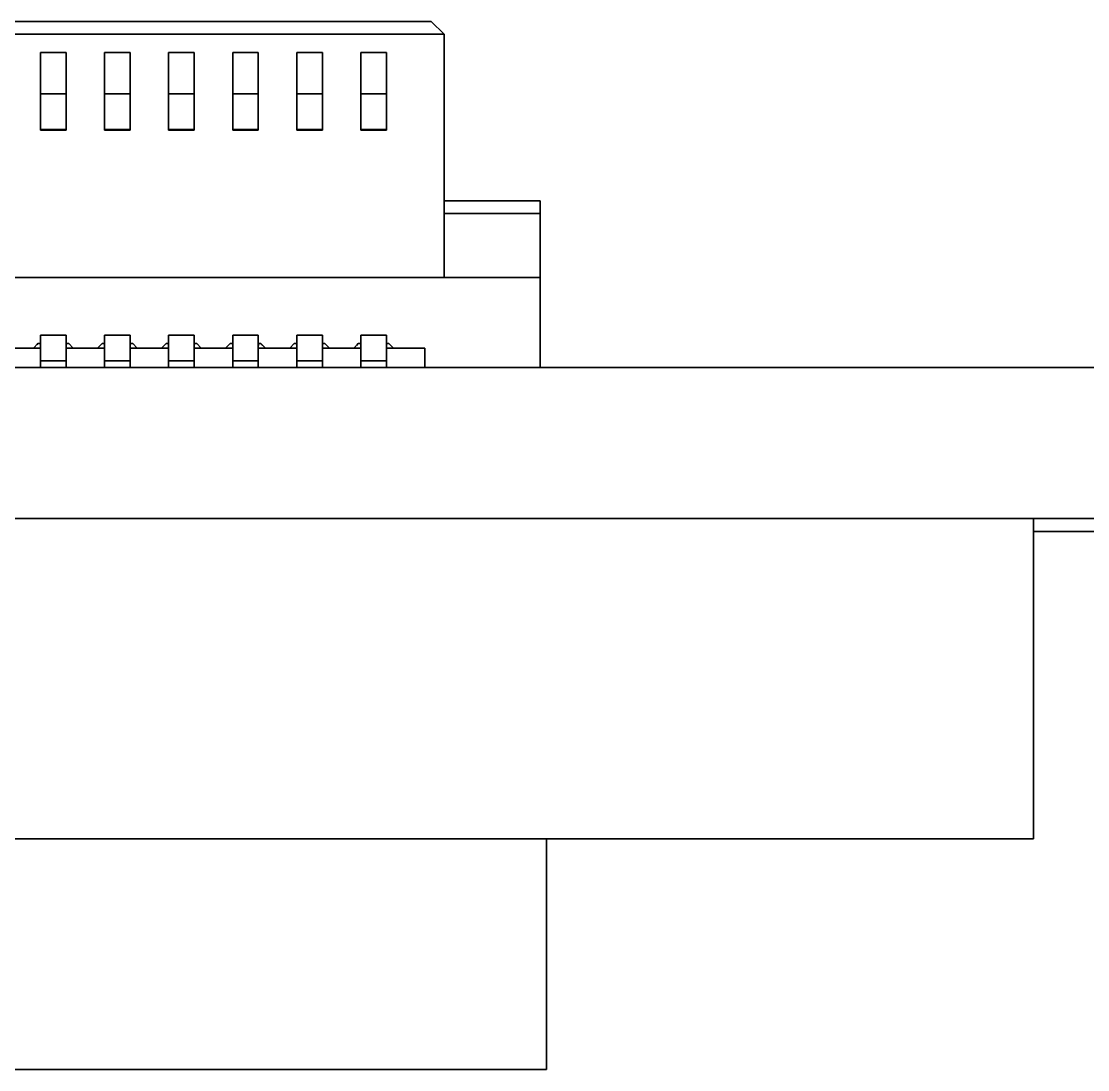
# Model space of a CAD drawing. Extents: x 415 to 970, y 249 to 591.
# Drawn here: x 604.75 to 613.07, y 332.72 to 340.9 of the extents above; entities that cross this region are included whole.
import ezdxf

# ---------------------------------------------------------------- set-up
doc = ezdxf.new("R2010")
doc.units = 0

msp = doc.modelspace()

# ---------------------------------------------------------------- linework, layer by layer
at = {"color": 7, "lineweight": 35, "ltscale": 0.235001}
msp.add_line((607.9489, 340.9046), (598.5488, 340.9046), dxfattribs=at)
msp.add_line((607.9489, 340.9046), (598.5488, 340.9046), dxfattribs=at)
at = {"color": 7, "lineweight": 35, "ltscale": 0.003535}
msp.add_line((607.9489, 340.9046), (608.0488, 340.8046), dxfattribs=at)
msp.add_line((607.9489, 340.9046), (608.0488, 340.8046), dxfattribs=at)
at = {"color": 7, "lineweight": 35, "ltscale": 0.239999}
msp.add_line((598.4489, 340.8046), (608.0488, 340.8046), dxfattribs=at)
msp.add_line((598.4489, 340.8046), (608.0488, 340.8046), dxfattribs=at)
at = {"color": 7, "lineweight": 35, "ltscale": 0.0475}
msp.add_line((608.0488, 340.8046), (608.0488, 338.9046), dxfattribs=at)
msp.add_line((608.0488, 340.8046), (608.0488, 338.9046), dxfattribs=at)
at = {"color": 7, "lineweight": 35, "ltscale": 0.008055}
for p, q in [((604.8989, 340.3395), (604.8989, 340.6617)), ((604.8989, 340.3395), (604.8989, 340.6617)), ((605.0988, 340.3395), (605.0988, 340.6617)), ((605.0988, 340.3395), (605.0988, 340.6617)), ((605.3989, 340.3395), (605.3989, 340.6617)), ((605.3989, 340.3395), (605.3989, 340.6617)), ((605.5988, 340.3395), (605.5988, 340.6617)), ((605.5988, 340.3395), (605.5988, 340.6617)), ((605.8989, 340.3395), (605.8989, 340.6617)), ((605.8989, 340.3395), (605.8989, 340.6617)), ((606.0988, 340.3395), (606.0988, 340.6617)), ((606.0988, 340.3395), (606.0988, 340.6617)), ((606.3989, 340.3395), (606.3989, 340.6617)), ((606.3989, 340.3395), (606.3989, 340.6617)), ((606.5988, 340.3395), (606.5988, 340.6617)), ((606.5988, 340.3395), (606.5988, 340.6617)), ((606.8989, 340.3395), (606.8989, 340.6617)), ((606.8989, 340.3395), (606.8989, 340.6617)), ((607.0988, 340.3395), (607.0988, 340.6617)), ((607.0988, 340.3395), (607.0988, 340.6617)), ((607.3989, 340.3395), (607.3989, 340.6617)), ((607.3989, 340.3395), (607.3989, 340.6617)), ((607.5988, 340.3395), (607.5988, 340.6617)), ((607.5988, 340.3395), (607.5988, 340.6617))]:
    msp.add_line(p, q, dxfattribs=at)
at = {"color": 7, "lineweight": 35, "ltscale": 0.004999}
for p, q in [((605.0988, 340.6617), (604.8989, 340.6617)), ((605.0988, 340.6617), (604.8989, 340.6617)), ((605.5988, 340.6617), (605.3989, 340.6617)), ((605.5988, 340.6617), (605.3989, 340.6617)), ((606.0988, 340.6617), (605.8989, 340.6617)), ((606.0988, 340.6617), (605.8989, 340.6617)), ((606.5988, 340.6617), (606.3989, 340.6617)), ((606.5988, 340.6617), (606.3989, 340.6617)), ((607.0988, 340.6617), (606.8989, 340.6617)), ((607.0988, 340.6617), (606.8989, 340.6617)), ((607.5988, 340.6617), (607.3989, 340.6617)), ((607.5988, 340.6617), (607.3989, 340.6617)), ((604.8989, 340.3395), (605.0988, 340.3395)), ((604.8989, 340.3395), (605.0988, 340.3395)), ((605.3989, 340.3395), (605.5988, 340.3395)), ((605.3989, 340.3395), (605.5988, 340.3395)), ((605.8989, 340.3395), (606.0988, 340.3395)), ((605.8989, 340.3395), (606.0988, 340.3395)), ((606.3989, 340.3395), (606.5988, 340.3395)), ((606.3989, 340.3395), (606.5988, 340.3395)), ((606.8989, 340.3395), (607.0988, 340.3395)), ((606.8989, 340.3395), (607.0988, 340.3395)), ((607.3989, 340.3395), (607.5988, 340.3395)), ((607.3989, 340.3395), (607.5988, 340.3395)), ((605.0988, 340.0601), (604.8989, 340.0601)), ((604.8989, 340.0601), (605.0988, 340.0601)), ((604.8989, 340.06), (605.0988, 340.06)), ((604.8989, 340.0546), (605.0988, 340.0546)), ((604.8989, 340.0546), (605.0988, 340.0546)), ((605.5988, 340.0601), (605.3989, 340.0601)), ((605.3989, 340.0601), (605.5988, 340.0601)), ((605.3989, 340.06), (605.5988, 340.06)), ((605.3989, 340.0546), (605.5988, 340.0546)), ((605.3989, 340.0546), (605.5988, 340.0546)), ((606.0988, 340.0601), (605.8989, 340.0601)), ((605.8989, 340.0601), (606.0988, 340.0601)), ((605.8989, 340.06), (606.0988, 340.06)), ((605.8989, 340.0546), (606.0988, 340.0546)), ((605.8989, 340.0546), (606.0988, 340.0546)), ((606.5988, 340.0601), (606.3989, 340.0601)), ((606.3989, 340.0601), (606.5988, 340.0601)), ((606.3989, 340.06), (606.5988, 340.06)), ((606.3989, 340.0546), (606.5988, 340.0546)), ((606.3989, 340.0546), (606.5988, 340.0546)), ((607.0988, 340.0601), (606.8989, 340.0601)), ((606.8989, 340.0601), (607.0988, 340.0601)), ((606.8989, 340.06), (607.0988, 340.06)), ((606.8989, 340.0546), (607.0988, 340.0546)), ((606.8989, 340.0546), (607.0988, 340.0546)), ((607.5988, 340.0601), (607.3989, 340.0601)), ((607.3989, 340.0601), (607.5988, 340.0601)), ((607.3989, 340.06), (607.5988, 340.06)), ((607.3989, 340.0546), (607.5988, 340.0546)), ((607.3989, 340.0546), (607.5988, 340.0546)), ((604.8989, 338.4546), (605.0988, 338.4546)), ((604.8989, 338.4546), (605.0988, 338.4546)), ((605.3989, 338.4546), (605.5988, 338.4546)), ((605.3989, 338.4546), (605.5988, 338.4546)), ((605.8989, 338.4546), (606.0988, 338.4546)), ((605.8989, 338.4546), (606.0988, 338.4546)), ((606.3989, 338.4546), (606.5988, 338.4546)), ((606.3989, 338.4546), (606.5988, 338.4546)), ((606.8989, 338.4546), (607.0988, 338.4546)), ((606.8989, 338.4546), (607.0988, 338.4546)), ((607.3989, 338.4546), (607.5988, 338.4546)), ((607.3989, 338.4546), (607.5988, 338.4546)), ((604.8989, 338.2546), (605.0988, 338.2546)), ((604.8989, 338.2546), (605.0988, 338.2546)), ((605.3989, 338.2546), (605.5988, 338.2546)), ((605.3989, 338.2546), (605.5988, 338.2546)), ((605.8989, 338.2546), (606.0988, 338.2546)), ((605.8989, 338.2546), (606.0988, 338.2546)), ((606.3989, 338.2546), (606.5988, 338.2546)), ((606.3989, 338.2546), (606.5988, 338.2546)), ((606.8989, 338.2546), (607.0988, 338.2546)), ((606.8989, 338.2546), (607.0988, 338.2546)), ((607.3989, 338.2546), (607.5988, 338.2546)), ((607.3989, 338.2546), (607.5988, 338.2546)), ((604.8989, 338.2046), (605.0988, 338.2046)), ((604.8989, 338.2046), (605.0988, 338.2046)), ((604.8989, 338.2046), (605.0988, 338.2046)), ((605.0988, 338.2046), (604.8989, 338.2046)), ((605.0988, 338.2046), (604.8989, 338.2046)), ((605.3989, 338.2046), (605.5988, 338.2046)), ((605.3989, 338.2046), (605.5988, 338.2046)), ((605.3989, 338.2046), (605.5988, 338.2046)), ((605.5988, 338.2046), (605.3989, 338.2046)), ((605.5988, 338.2046), (605.3989, 338.2046)), ((606.0988, 338.2046), (605.8989, 338.2046)), ((606.0988, 338.2046), (605.8989, 338.2046)), ((605.8989, 338.2046), (606.0988, 338.2046)), ((605.8989, 338.2046), (606.0988, 338.2046)), ((605.8989, 338.2046), (606.0988, 338.2046)), ((606.5988, 338.2046), (606.3989, 338.2046)), ((606.5988, 338.2046), (606.3989, 338.2046)), ((606.3989, 338.2046), (606.5988, 338.2046)), ((606.3989, 338.2046), (606.5988, 338.2046)), ((606.3989, 338.2046), (606.5988, 338.2046)), ((607.0988, 338.2046), (606.8989, 338.2046)), ((607.0988, 338.2046), (606.8989, 338.2046)), ((606.8989, 338.2046), (607.0988, 338.2046)), ((606.8989, 338.2046), (607.0988, 338.2046)), ((606.8989, 338.2046), (607.0988, 338.2046)), ((607.5988, 338.2046), (607.3989, 338.2046)), ((607.5988, 338.2046), (607.3989, 338.2046)), ((607.3989, 338.2046), (607.5988, 338.2046)), ((607.3989, 338.2046), (607.5988, 338.2046)), ((607.3989, 338.2046), (607.5988, 338.2046))]:
    msp.add_line(p, q, dxfattribs=at)
at = {"color": 7, "lineweight": 35, "ltscale": 0.015179}
for p, q in [((604.8989, 340.0546), (604.8989, 340.6617)), ((605.3989, 340.0546), (605.3989, 340.6617)), ((605.8989, 340.0546), (605.8989, 340.6617)), ((606.3989, 340.0546), (606.3989, 340.6617)), ((606.8989, 340.0546), (606.8989, 340.6617)), ((607.3989, 340.0546), (607.3989, 340.6617))]:
    msp.add_line(p, q, dxfattribs=at)
at = {"color": 7, "lineweight": 35, "ltscale": 0.006986}
for p, q in [((604.8989, 340.3395), (604.8989, 340.0601)), ((605.0988, 340.0601), (605.0988, 340.3395)), ((605.3989, 340.3395), (605.3989, 340.0601)), ((605.5988, 340.0601), (605.5988, 340.3395)), ((605.8989, 340.3395), (605.8989, 340.0601)), ((606.0988, 340.0601), (606.0988, 340.3395)), ((606.3989, 340.3395), (606.3989, 340.0601)), ((606.5988, 340.0601), (606.5988, 340.3395)), ((606.8989, 340.3395), (606.8989, 340.0601)), ((607.0988, 340.0601), (607.0988, 340.3395)), ((607.3989, 340.3395), (607.3989, 340.0601)), ((607.5988, 340.0601), (607.5988, 340.3395))]:
    msp.add_line(p, q, dxfattribs=at)
at = {"color": 7, "lineweight": 35, "ltscale": 0.002122}
for p, q in [((604.8989, 340.2546), (604.8989, 340.3395)), ((605.0988, 340.2546), (605.0988, 340.3395)), ((605.3989, 340.2546), (605.3989, 340.3395)), ((605.5988, 340.2546), (605.5988, 340.3395)), ((605.8989, 340.2546), (605.8989, 340.3395)), ((606.0988, 340.2546), (606.0988, 340.3395)), ((606.3989, 340.2546), (606.3989, 340.3395)), ((606.5988, 340.2546), (606.5988, 340.3395)), ((606.8989, 340.2546), (606.8989, 340.3395)), ((607.0988, 340.2546), (607.0988, 340.3395)), ((607.3989, 340.2546), (607.3989, 340.3395)), ((607.5988, 340.2546), (607.5988, 340.3395))]:
    msp.add_line(p, q, dxfattribs=at)
at = {"color": 7, "lineweight": 35, "ltscale": 0.004864}
for p, q in [((604.8989, 340.0601), (604.8989, 340.2546)), ((605.0988, 340.0601), (605.0988, 340.2546)), ((605.3989, 340.0601), (605.3989, 340.2546)), ((605.5988, 340.0601), (605.5988, 340.2546)), ((605.8989, 340.0601), (605.8989, 340.2546)), ((606.0988, 340.0601), (606.0988, 340.2546)), ((606.3989, 340.0601), (606.3989, 340.2546)), ((606.5988, 340.0601), (606.5988, 340.2546)), ((606.8989, 340.0601), (606.8989, 340.2546)), ((607.0988, 340.0601), (607.0988, 340.2546)), ((607.3989, 340.0601), (607.3989, 340.2546)), ((607.5988, 340.0601), (607.5988, 340.2546))]:
    msp.add_line(p, q, dxfattribs=at)
at = {"color": 7, "lineweight": 35, "ltscale": 0.000137329}
for p, q in [((604.8989, 340.0546), (604.8989, 340.0601)), ((605.0988, 340.0546), (605.0988, 340.0601)), ((605.3989, 340.0546), (605.3989, 340.0601)), ((605.5988, 340.0546), (605.5988, 340.0601)), ((605.8989, 340.0546), (605.8989, 340.0601)), ((606.0988, 340.0546), (606.0988, 340.0601)), ((606.3989, 340.0546), (606.3989, 340.0601)), ((606.5988, 340.0546), (606.5988, 340.0601)), ((606.8989, 340.0546), (606.8989, 340.0601)), ((607.0988, 340.0546), (607.0988, 340.0601)), ((607.3989, 340.0546), (607.3989, 340.0601)), ((607.5988, 340.0546), (607.5988, 340.0601))]:
    msp.add_line(p, q, dxfattribs=at)
at = {"color": 7, "lineweight": 35, "ltscale": 0.000136566}
for p, q in [((604.8989, 340.0546), (604.8989, 340.06)), ((605.0988, 340.0546), (605.0988, 340.06)), ((605.3989, 340.0546), (605.3989, 340.06)), ((605.5988, 340.0546), (605.5988, 340.06)), ((605.8989, 340.0546), (605.8989, 340.06)), ((606.0988, 340.0546), (606.0988, 340.06)), ((606.3989, 340.0546), (606.3989, 340.06)), ((606.5988, 340.0546), (606.5988, 340.06)), ((606.8989, 340.0546), (606.8989, 340.06)), ((607.0988, 340.0546), (607.0988, 340.06)), ((607.3989, 340.0546), (607.3989, 340.06)), ((607.5988, 340.0546), (607.5988, 340.06))]:
    msp.add_line(p, q, dxfattribs=at)
at = {"color": 7, "lineweight": 35, "ltscale": 0.01875}
for p, q in [((608.7988, 339.5046), (608.0488, 339.5046)), ((608.7988, 339.5046), (608.0488, 339.5046)), ((608.7988, 339.4046), (608.0488, 339.4046)), ((608.7988, 339.4046), (608.0488, 339.4046))]:
    msp.add_line(p, q, dxfattribs=at)
at = {"color": 7, "lineweight": 35, "ltscale": 0.0025}
for p, q in [((608.7988, 339.5046), (608.7988, 339.4046)), ((608.7988, 339.5046), (608.7988, 339.4046)), ((604.8989, 338.2546), (604.8989, 338.3546)), ((605.3989, 338.2546), (605.3989, 338.3546)), ((605.8989, 338.2546), (605.8989, 338.3546)), ((606.3989, 338.2546), (606.3989, 338.3546)), ((606.8989, 338.2546), (606.8989, 338.3546))]:
    msp.add_line(p, q, dxfattribs=at)
at = {"color": 7, "lineweight": 35, "ltscale": 0.0125}
for p, q in [((608.7988, 339.4046), (608.7988, 338.9046)), ((608.7988, 339.4046), (608.7988, 338.9046)), ((608.7988, 338.2046), (608.2988, 338.2046))]:
    msp.add_line(p, q, dxfattribs=at)
at = {"color": 7, "lineweight": 35, "ltscale": 0.253375}
msp.add_line((608.7988, 338.9046), (598.6638, 338.9046), dxfattribs=at)
msp.add_line((608.7988, 338.9046), (598.6638, 338.9046), dxfattribs=at)
at = {"color": 7, "lineweight": 35, "ltscale": 0.0175}
msp.add_line((608.7988, 338.2046), (608.7988, 338.9046), dxfattribs=at)
msp.add_line((608.7988, 338.2046), (608.7988, 338.9046), dxfattribs=at)
at = {"color": 7, "lineweight": 35, "ltscale": 0.001238}
for p, q in [((604.8788, 338.3896), (604.8438, 338.3546)), ((604.8788, 338.3896), (604.8438, 338.3546)), ((604.8788, 338.3896), (604.8438, 338.3546)), ((605.1539, 338.3546), (605.1188, 338.3896)), ((605.1539, 338.3546), (605.1188, 338.3896)), ((605.1539, 338.3546), (605.1188, 338.3896)), ((605.3788, 338.3896), (605.3438, 338.3546)), ((605.3788, 338.3896), (605.3438, 338.3546)), ((605.3788, 338.3896), (605.3438, 338.3546)), ((605.6539, 338.3546), (605.6188, 338.3896)), ((605.6539, 338.3546), (605.6188, 338.3896)), ((605.6539, 338.3546), (605.6188, 338.3896)), ((605.8788, 338.3896), (605.8438, 338.3546)), ((605.8788, 338.3896), (605.8438, 338.3546)), ((605.8788, 338.3896), (605.8438, 338.3546)), ((606.1539, 338.3546), (606.1188, 338.3896)), ((606.1539, 338.3546), (606.1188, 338.3896)), ((606.1539, 338.3546), (606.1188, 338.3896)), ((606.3788, 338.3896), (606.3438, 338.3546)), ((606.3788, 338.3896), (606.3438, 338.3546)), ((606.3788, 338.3896), (606.3438, 338.3546)), ((606.6188, 338.3896), (606.6539, 338.3546)), ((606.6539, 338.3546), (606.6188, 338.3896)), ((606.6539, 338.3546), (606.6188, 338.3896)), ((606.8788, 338.3896), (606.8438, 338.3546)), ((606.8788, 338.3896), (606.8438, 338.3546)), ((606.8788, 338.3896), (606.8438, 338.3546)), ((607.1188, 338.3896), (607.1539, 338.3546)), ((607.1539, 338.3546), (607.1188, 338.3896)), ((607.1539, 338.3546), (607.1188, 338.3896)), ((607.3788, 338.3896), (607.3438, 338.3546)), ((607.3788, 338.3896), (607.3438, 338.3546)), ((607.3788, 338.3896), (607.3438, 338.3546)), ((607.6188, 338.3896), (607.6539, 338.3546)), ((607.6539, 338.3546), (607.6188, 338.3896)), ((607.6539, 338.3546), (607.6188, 338.3896))]:
    msp.add_line(p, q, dxfattribs=at)
at = {"color": 7, "lineweight": 35, "ltscale": 0.00036307}
for p, q in [((604.8686, 338.3793), (604.8788, 338.3896)), ((605.3686, 338.3793), (605.3788, 338.3896)), ((605.8686, 338.3793), (605.8788, 338.3896)), ((606.3686, 338.3793), (606.3788, 338.3896)), ((606.8686, 338.3793), (606.8788, 338.3896))]:
    msp.add_line(p, q, dxfattribs=at)
at = {"color": 7, "lineweight": 35, "ltscale": 0.000500488}
for p, q in [((604.8989, 338.3896), (604.8788, 338.3896)), ((604.8989, 338.3896), (604.8788, 338.3896)), ((604.8989, 338.3896), (604.8788, 338.3896)), ((605.1188, 338.3896), (605.0988, 338.3896)), ((605.1188, 338.3896), (605.0988, 338.3896)), ((605.1188, 338.3896), (605.0988, 338.3896)), ((605.3989, 338.3896), (605.3788, 338.3896)), ((605.3989, 338.3896), (605.3788, 338.3896)), ((605.3989, 338.3896), (605.3788, 338.3896)), ((605.6188, 338.3896), (605.5988, 338.3896)), ((605.6188, 338.3896), (605.5988, 338.3896)), ((605.6188, 338.3896), (605.5988, 338.3896)), ((605.8989, 338.3896), (605.8788, 338.3896)), ((605.8989, 338.3896), (605.8788, 338.3896)), ((605.8989, 338.3896), (605.8788, 338.3896)), ((606.1188, 338.3896), (606.0988, 338.3896)), ((606.1188, 338.3896), (606.0988, 338.3896)), ((606.1188, 338.3896), (606.0988, 338.3896)), ((606.3989, 338.3896), (606.3788, 338.3896)), ((606.3989, 338.3896), (606.3788, 338.3896)), ((606.3989, 338.3896), (606.3788, 338.3896)), ((606.6188, 338.3896), (606.5988, 338.3896)), ((606.6188, 338.3896), (606.5988, 338.3896)), ((606.6188, 338.3896), (606.5988, 338.3896)), ((606.8989, 338.3896), (606.8788, 338.3896)), ((606.8989, 338.3896), (606.8788, 338.3896)), ((606.8989, 338.3896), (606.8788, 338.3896)), ((607.1188, 338.3896), (607.0988, 338.3896)), ((607.1188, 338.3896), (607.0988, 338.3896)), ((607.1188, 338.3896), (607.0988, 338.3896)), ((607.3989, 338.3896), (607.3788, 338.3896)), ((607.3989, 338.3896), (607.3788, 338.3896)), ((607.3989, 338.3896), (607.3788, 338.3896)), ((607.6188, 338.3896), (607.5988, 338.3896)), ((607.6188, 338.3896), (607.5988, 338.3896)), ((607.6188, 338.3896), (607.5988, 338.3896))]:
    msp.add_line(p, q, dxfattribs=at)
at = {"color": 7, "lineweight": 35, "ltscale": 0.005}
for p, q in [((604.8989, 338.2546), (604.8989, 338.4546)), ((604.8989, 338.2546), (604.8989, 338.4546)), ((605.0988, 338.2546), (605.0988, 338.4546)), ((605.0988, 338.2546), (605.0988, 338.4546)), ((605.3989, 338.2546), (605.3989, 338.4546)), ((605.3989, 338.2546), (605.3989, 338.4546)), ((605.5988, 338.2546), (605.5988, 338.4546)), ((605.5988, 338.2546), (605.5988, 338.4546)), ((605.8989, 338.2546), (605.8989, 338.4546)), ((605.8989, 338.2546), (605.8989, 338.4546)), ((606.0988, 338.2546), (606.0988, 338.4546)), ((606.0988, 338.2546), (606.0988, 338.4546)), ((606.3989, 338.2546), (606.3989, 338.4546)), ((606.3989, 338.2546), (606.3989, 338.4546)), ((606.5988, 338.2546), (606.5988, 338.4546)), ((606.5988, 338.2546), (606.5988, 338.4546)), ((606.8989, 338.2546), (606.8989, 338.4546)), ((606.8989, 338.2546), (606.8989, 338.4546)), ((607.0988, 338.2546), (607.0988, 338.4546)), ((607.0988, 338.2546), (607.0988, 338.4546)), ((607.3989, 338.2546), (607.3989, 338.4546)), ((607.3989, 338.2546), (607.3989, 338.4546)), ((607.5988, 338.2546), (607.5988, 338.4546)), ((607.5988, 338.2546), (607.5988, 338.4546))]:
    msp.add_line(p, q, dxfattribs=at)
at = {"color": 7, "lineweight": 35, "ltscale": 0.001625}
for p, q in [((604.8989, 338.3896), (604.8989, 338.4546)), ((605.3989, 338.3896), (605.3989, 338.4546)), ((605.8989, 338.3896), (605.8989, 338.4546)), ((606.3989, 338.3896), (606.3989, 338.4546)), ((606.8989, 338.3896), (606.8989, 338.4546)), ((607.3989, 338.3896), (607.3989, 338.4546))]:
    msp.add_line(p, q, dxfattribs=at)
at = {"color": 7, "lineweight": 35, "ltscale": 0.000875092}
for p, q in [((604.8989, 338.3546), (604.8989, 338.3896)), ((605.3989, 338.3546), (605.3989, 338.3896)), ((605.8989, 338.3546), (605.8989, 338.3896)), ((606.3989, 338.3546), (606.3989, 338.3896)), ((606.8989, 338.3546), (606.8989, 338.3896)), ((607.3989, 338.3546), (607.3989, 338.3896))]:
    msp.add_line(p, q, dxfattribs=at)
at = {"color": 7, "lineweight": 35, "ltscale": 0.000875177}
for p, q in [((606.5988, 338.3546), (606.5993, 338.3896)), ((607.0988, 338.3546), (607.0993, 338.3896)), ((607.5988, 338.3546), (607.5993, 338.3896))]:
    msp.add_line(p, q, dxfattribs=at)
at = {"color": 7, "lineweight": 35, "ltscale": 0.001272}
for p, q in [((606.6539, 338.3546), (606.6169, 338.3896)), ((607.1539, 338.3546), (607.1169, 338.3896)), ((607.6539, 338.3546), (607.6169, 338.3896))]:
    msp.add_line(p, q, dxfattribs=at)
at = {"color": 7, "lineweight": 35, "ltscale": 0.000490387}
msp.add_line((607.365, 338.3757), (607.3788, 338.3896), dxfattribs=at)
at = {"color": 7, "lineweight": 35, "ltscale": 0.004749}
for p, q in [((604.8438, 338.3546), (604.6539, 338.3546)), ((604.6539, 338.3546), (604.8438, 338.3546)), ((604.6539, 338.3546), (604.8438, 338.3546)), ((605.3438, 338.3546), (605.1539, 338.3546)), ((605.1539, 338.3546), (605.3438, 338.3546)), ((605.1539, 338.3546), (605.3438, 338.3546)), ((605.8438, 338.3546), (605.6539, 338.3546)), ((605.6539, 338.3546), (605.8438, 338.3546)), ((605.6539, 338.3546), (605.8438, 338.3546)), ((606.3438, 338.3546), (606.1539, 338.3546)), ((606.1539, 338.3546), (606.3438, 338.3546)), ((606.1539, 338.3546), (606.3438, 338.3546)), ((606.8438, 338.3546), (606.6539, 338.3546)), ((606.6539, 338.3546), (606.8438, 338.3546)), ((606.6539, 338.3546), (606.8438, 338.3546)), ((607.3438, 338.3546), (607.1539, 338.3546)), ((607.1539, 338.3546), (607.3438, 338.3546)), ((607.1539, 338.3546), (607.3438, 338.3546))]:
    msp.add_line(p, q, dxfattribs=at)
at = {"color": 7, "lineweight": 35, "ltscale": 0.001376}
for p, q in [((604.8989, 338.3546), (604.8438, 338.3546)), ((604.8438, 338.3546), (604.8989, 338.3546)), ((604.8438, 338.3546), (604.8989, 338.3546)), ((605.1539, 338.3546), (605.0988, 338.3546)), ((605.0988, 338.3546), (605.1539, 338.3546)), ((605.0988, 338.3546), (605.1539, 338.3546)), ((605.3989, 338.3546), (605.3438, 338.3546)), ((605.3438, 338.3546), (605.3989, 338.3546)), ((605.3438, 338.3546), (605.3989, 338.3546)), ((605.6539, 338.3546), (605.5988, 338.3546)), ((605.5988, 338.3546), (605.6539, 338.3546)), ((605.5988, 338.3546), (605.6539, 338.3546)), ((605.8438, 338.3546), (605.8989, 338.3546)), ((605.8438, 338.3546), (605.8989, 338.3546)), ((605.8989, 338.3546), (605.8438, 338.3546)), ((606.0988, 338.3546), (606.1539, 338.3546)), ((606.0988, 338.3546), (606.1539, 338.3546)), ((606.1539, 338.3546), (606.0988, 338.3546)), ((606.3438, 338.3546), (606.3989, 338.3546)), ((606.3989, 338.3546), (606.3438, 338.3546)), ((606.3438, 338.3546), (606.3989, 338.3546)), ((606.5988, 338.3546), (606.6539, 338.3546)), ((606.6539, 338.3546), (606.5988, 338.3546)), ((606.5988, 338.3546), (606.6539, 338.3546)), ((606.8438, 338.3546), (606.8989, 338.3546)), ((606.8989, 338.3546), (606.8438, 338.3546)), ((606.8438, 338.3546), (606.8989, 338.3546)), ((607.0988, 338.3546), (607.1539, 338.3546)), ((607.1539, 338.3546), (607.0988, 338.3546)), ((607.0988, 338.3546), (607.1539, 338.3546)), ((607.3438, 338.3546), (607.3989, 338.3546)), ((607.3989, 338.3546), (607.3438, 338.3546)), ((607.3438, 338.3546), (607.3989, 338.3546)), ((607.5988, 338.3546), (607.6539, 338.3546)), ((607.6539, 338.3546), (607.5988, 338.3546)), ((607.5988, 338.3546), (607.6539, 338.3546))]:
    msp.add_line(p, q, dxfattribs=at)
at = {"color": 7, "lineweight": 35, "ltscale": 0.000712585}
for p, q in [((604.8989, 338.3546), (604.8989, 338.3261)), ((604.8989, 338.3261), (604.8989, 338.3546)), ((605.3989, 338.3546), (605.3989, 338.3261)), ((605.3989, 338.3261), (605.3989, 338.3546)), ((605.8989, 338.3261), (605.8989, 338.3546)), ((605.8989, 338.3546), (605.8989, 338.3261)), ((606.3989, 338.3261), (606.3989, 338.3546)), ((606.3989, 338.3546), (606.3989, 338.3261)), ((606.8989, 338.3261), (606.8989, 338.3546)), ((606.8989, 338.3546), (606.8989, 338.3261)), ((607.3989, 338.3261), (607.3989, 338.3546)), ((607.3989, 338.3546), (607.3989, 338.3261))]:
    msp.add_line(p, q, dxfattribs=at)
at = {"color": 7, "lineweight": 35, "ltscale": 0.003037}
for p, q in [((604.8989, 338.2046), (604.8989, 338.3261)), ((604.8989, 338.2046), (604.8989, 338.3261)), ((605.3989, 338.2046), (605.3989, 338.3261)), ((605.3989, 338.2046), (605.3989, 338.3261)), ((605.8989, 338.2046), (605.8989, 338.3261)), ((605.8989, 338.2046), (605.8989, 338.3261)), ((606.3989, 338.2046), (606.3989, 338.3261)), ((606.3989, 338.2046), (606.3989, 338.3261)), ((606.8989, 338.2046), (606.8989, 338.3261)), ((606.8989, 338.2046), (606.8989, 338.3261)), ((607.3989, 338.2046), (607.3989, 338.3261)), ((607.3989, 338.2046), (607.3989, 338.3261))]:
    msp.add_line(p, q, dxfattribs=at)
at = {"color": 7, "lineweight": 35, "ltscale": 0.002503}
msp.add_line((607.3989, 338.2546), (607.3989, 338.3547), dxfattribs=at)
at = {"color": 7, "lineweight": 35, "ltscale": 0.006125}
for p, q in [((607.8989, 338.3546), (607.6539, 338.3546)), ((607.6539, 338.3546), (607.8989, 338.3546)), ((607.6539, 338.3546), (607.8989, 338.3546))]:
    msp.add_line(p, q, dxfattribs=at)
at = {"color": 7, "lineweight": 35, "ltscale": 0.002501}
for p, q in [((607.7988, 338.3546), (607.8989, 338.3546)), ((607.8989, 338.3546), (607.7988, 338.3546))]:
    msp.add_line(p, q, dxfattribs=at)
at = {"color": 7, "lineweight": 35, "ltscale": 0.00375}
for p, q in [((607.8989, 338.2046), (607.8989, 338.3546)), ((607.8989, 338.3546), (607.8989, 338.2046)), ((607.8989, 338.3546), (607.8989, 338.2046)), ((607.8989, 338.3546), (607.8989, 338.2046)), ((607.8989, 338.2046), (607.8989, 338.3546))]:
    msp.add_line(p, q, dxfattribs=at)
at = {"color": 7, "lineweight": 35, "ltscale": 0.00125}
for p, q in [((604.8989, 338.2046), (604.8989, 338.2546)), ((604.8989, 338.2546), (604.8989, 338.2046)), ((604.8989, 338.2546), (604.8989, 338.2046)), ((605.0988, 338.2046), (605.0988, 338.2546)), ((605.0988, 338.2046), (605.0988, 338.2546)), ((605.3989, 338.2046), (605.3989, 338.2546)), ((605.3989, 338.2546), (605.3989, 338.2046)), ((605.3989, 338.2546), (605.3989, 338.2046)), ((605.5988, 338.2046), (605.5988, 338.2546)), ((605.5988, 338.2046), (605.5988, 338.2546)), ((605.8989, 338.2546), (605.8989, 338.2046)), ((605.8989, 338.2546), (605.8989, 338.2046)), ((605.8989, 338.2046), (605.8989, 338.2546)), ((606.0988, 338.2046), (606.0988, 338.2546)), ((606.0988, 338.2046), (606.0988, 338.2546)), ((606.3989, 338.2546), (606.3989, 338.2046)), ((606.3989, 338.2546), (606.3989, 338.2046)), ((606.3989, 338.2046), (606.3989, 338.2546)), ((606.5988, 338.2046), (606.5988, 338.2546)), ((606.5988, 338.2046), (606.5988, 338.2546)), ((606.8989, 338.2546), (606.8989, 338.2046)), ((606.8989, 338.2546), (606.8989, 338.2046)), ((606.8989, 338.2046), (606.8989, 338.2546)), ((607.0988, 338.2046), (607.0988, 338.2546)), ((607.0988, 338.2046), (607.0988, 338.2546)), ((607.3989, 338.2546), (607.3989, 338.2046)), ((607.3989, 338.2546), (607.3989, 338.2046)), ((607.3989, 338.2046), (607.3989, 338.2546)), ((607.5988, 338.2046), (607.5988, 338.2546)), ((607.5988, 338.2046), (607.5988, 338.2546))]:
    msp.add_line(p, q, dxfattribs=at)
at = {"color": 7, "lineweight": 35}
for p, q in [((617.7488, 338.2041), (588.7488, 338.2041)), ((617.7488, 337.0241), (588.7488, 337.0241))]:
    msp.add_line(p, q, dxfattribs=at)
at = {"color": 7, "lineweight": 35, "ltscale": 0.009999}
msp.add_line((607.8989, 338.2046), (608.2988, 338.2046), dxfattribs=at)
at = {"color": 7, "lineweight": 35, "ltscale": 0.022499}
for p, q in [((608.7988, 338.2046), (607.8989, 338.2046)), ((608.7988, 338.2046), (607.8989, 338.2046)), ((608.7988, 338.2046), (607.8989, 338.2046)), ((607.8989, 338.2046), (608.7988, 338.2046))]:
    msp.add_line(p, q, dxfattribs=at)
at = {"color": 7, "lineweight": 35, "ltscale": 0.4}
for p, q in [((596.6489, 337.0241), (612.6489, 337.0241)), ((612.6489, 334.5241), (596.6489, 334.5241))]:
    msp.add_line(p, q, dxfattribs=at)
at = {"color": 7, "lineweight": 35, "ltscale": 0.0625}
msp.add_line((612.6489, 334.5241), (612.6489, 337.0241), dxfattribs=at)
at = {"color": 7, "lineweight": 35, "ltscale": 0.0215}
for p, q in [((612.6489, 337.0241), (613.5089, 337.0241)), ((613.5089, 336.9241), (612.6489, 336.9241))]:
    msp.add_line(p, q, dxfattribs=at)
at = {"color": 7, "lineweight": 35, "ltscale": 0.045}
msp.add_line((608.8488, 332.7241), (608.8488, 334.5241), dxfattribs=at)
at = {"color": 7, "lineweight": 35, "ltscale": 0.279999}
msp.add_line((597.6489, 332.7241), (608.8488, 332.7241), dxfattribs=at)

doc.saveas('drawing.dxf')
